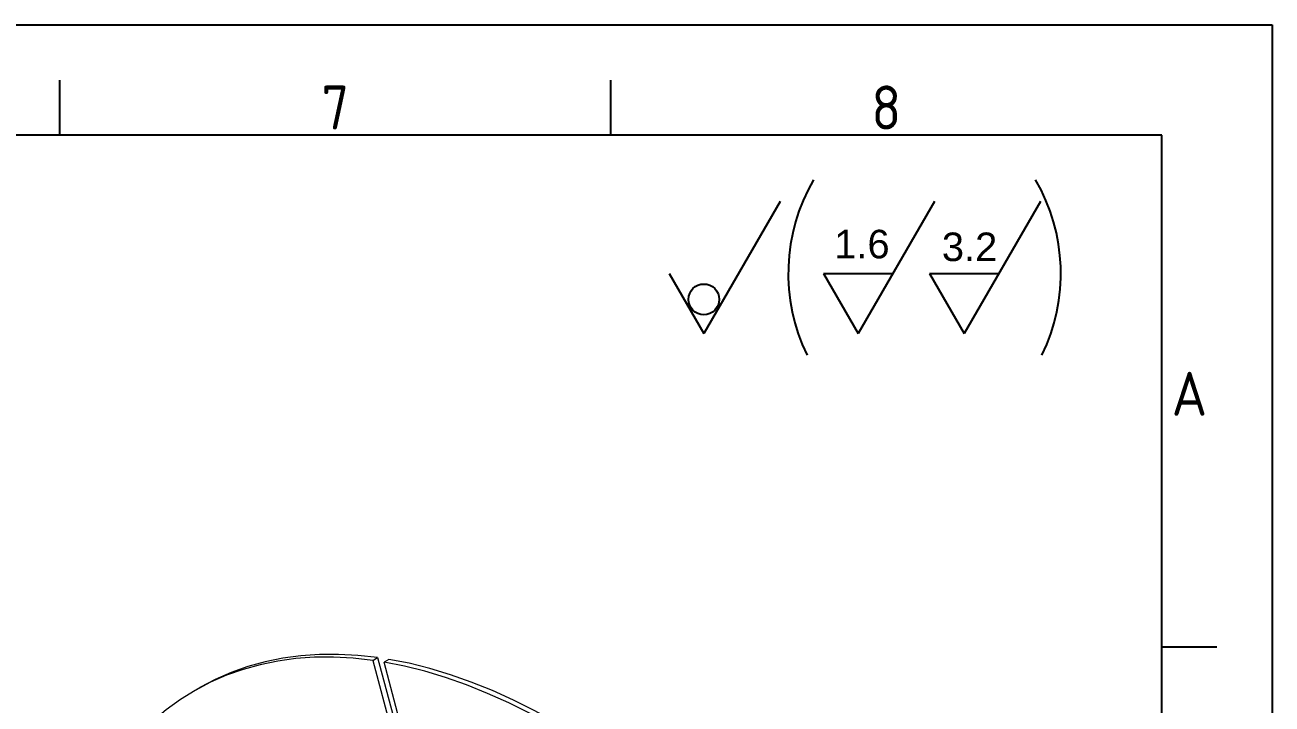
# Model space of a CAD drawing. Header units: millimetres. Extents: x 764 to 1780, y 1208 to 1927.
# Drawn here: x 1506.5 to 1780.4, y 1777.8 to 1927.1 of the extents above; entities that cross this region are included whole.
import ezdxf
from ezdxf.enums import TextEntityAlignment as Align

# ---------------------------------------------------------------- set-up
doc = ezdxf.new("R2010")
doc.units = ezdxf.units.MM
doc.linetypes.add('ACAD_ISO05W100', pattern=[33, 24, -3, 0, -3, 0, -3])
doc.layers.add('AM_5', color=3, linetype='Continuous', lineweight=25)
doc.layers.add('AM_BOR', color=2, linetype='ACAD_ISO05W100', lineweight=35)
doc.styles.add('ACISOTS', font='isocp.shx', dxfattribs={"height": 1})
doc.styles.get("Standard").update_dxf_attribs({"font": 'arial.ttf'})

# ---------------------------------------------------------------- blocks, each defined once
blk = doc.blocks.new('A3 ZTL')
for p, q in [((401.17, 280.82), (19.57, 280.82)), ((401.17, 9.78), (401.17, 280.82))]:
    blk.add_line(p, q)
at = {"layer": 'AM_BOR', "color": 135, "linetype": 'Continuous', "lineweight": 25}
for p, q in [((0, 290.61), (410.96, 290.61)), ((410.96, 290.61), (410.96, 0))]:
    blk.add_line(p, q, dxfattribs=at)
at = {"layer": 'AM_BOR', "color": 135, "lineweight": 25}
for p, q in [((303.33, 280.82), (303.33, 285.71)), ((352.25, 280.82), (352.25, 285.71)), ((406.07, 235.32), (401.17, 235.32))]:
    blk.add_line(p, q, dxfattribs=at)
at = {"layer": 'AM_BOR', "color": 135, "lineweight": 25, "style": 'ACISOTS'}
for s, p in [('7', (327.79, 283.27)), ('8', (376.71, 283.27)), ('A', (403.62, 257.83))]:
    blk.add_text(s, height=3.91, dxfattribs=at).set_placement(p, align=Align.MIDDLE)

msp = doc.modelspace()

# ---------------------------------------------------------------- linework, layer by layer
at = {"color": 7, "linetype": 'Continuous', "lineweight": 15}
for p, q in [((1582.885, 1787.42), (1583.946, 1788.032)), ((1582.885, 1787.42), (1598.208, 1729.957)), ((1583.946, 1788.032), (1599.269, 1730.57)), ((1586.436, 1787.648), (1585.375, 1787.036)), ((1600.7, 1729.566), (1585.375, 1787.036)), ((1544.859, 1781.394), (1543.799, 1780.782))]:
    msp.add_line(p, q, dxfattribs=at)
at = {"color": 7, "linetype": 'Continuous', "lineweight": 15, "flags": 128}
for points in [[(1582.885, 1787.42), (1578.545, 1787.899), (1574.282, 1788.123), (1570.105, 1788.093), (1566.021, 1787.809), (1562.036, 1787.27), (1558.159, 1786.478), (1554.396, 1785.435), (1550.753, 1784.141), (1547.237, 1782.6), (1543.855, 1780.815), (1540.613, 1778.787), (1537.515, 1776.521), (1534.568, 1774.022), (1531.777, 1771.292), (1529.147, 1768.338), (1526.682, 1765.165)], [(1583.946, 1788.032), (1579.605, 1788.511), (1575.343, 1788.736), (1571.166, 1788.706), (1567.081, 1788.421), (1563.097, 1787.883), (1559.22, 1787.091), (1555.456, 1786.047), (1551.814, 1784.754), (1548.298, 1783.213), (1544.916, 1781.427), (1544.859, 1781.394)], [(1658.877, 1744.789), (1654.424, 1749.029), (1649.914, 1753.083), (1645.355, 1756.946), (1640.756, 1760.608), (1636.123, 1764.066), (1631.466, 1767.311), (1626.793, 1770.338), (1622.112, 1773.143), (1617.432, 1775.719), (1612.76, 1778.062), (1608.105, 1780.169), (1603.476, 1782.036), (1598.88, 1783.658), (1594.326, 1785.034), (1589.822, 1786.16), (1585.375, 1787.036)], [(1659.938, 1745.401), (1655.485, 1749.641), (1650.975, 1753.696), (1646.416, 1757.558), (1641.816, 1761.221), (1637.184, 1764.678), (1632.527, 1767.923), (1627.854, 1770.95), (1623.173, 1773.755), (1618.493, 1776.331), (1613.821, 1778.675), (1609.166, 1780.782), (1604.537, 1782.648), (1599.941, 1784.27), (1595.387, 1785.646), (1590.882, 1786.773), (1586.436, 1787.648)]]:
    msp.add_lwpolyline(points, dxfattribs=at)
at = {"layer": 'AM_5'}
for p, q in [((1672.351, 1888.349), (1655.59, 1859.318)), ((1706.275, 1888.349), (1689.514, 1859.318)), ((1729.598, 1888.349), (1712.836, 1859.318)), ((1647.971, 1872.514), (1655.59, 1859.318)), ((1681.895, 1872.514), (1697.133, 1872.514)), ((1681.895, 1872.514), (1689.514, 1859.318)), ((1705.218, 1872.514), (1720.455, 1872.514)), ((1705.218, 1872.514), (1712.836, 1859.318))]:
    msp.add_line(p, q, dxfattribs=at)
msp.add_circle((1655.619, 1866.795), 3.379, dxfattribs=at)
for centre, start, end in [((1715.18, 1872.485), 149.81687, 205.95777), ((1693, 1872.485), 334.04223, 30.18313)]:
    msp.add_arc(centre, 41.03, start, end, dxfattribs=at)

# ---------------------------------------------------------------- block references
at = {"linetype": 'ByBlock', "lineweight": 0, "xscale": 2.47426245, "yscale": 2.47426245, "zscale": 2.47426245}
msp.add_blockref('A3 ZTL', (763.615, 1208.106), dxfattribs=at)

# ---------------------------------------------------------------- texts
at = {"layer": 'AM_5', "char_height": 6.2709, "attachment_point": 1}
for s, insert in [('1.6', (1684.248, 1882.095)), ('3.2', (1707.899, 1881.488))]:
    msp.add_mtext_dynamic_manual_height_columns(s, width=18.23779, gutter_width=12.5, heights=[0], dxfattribs=dict(at, insert=insert))

doc.saveas('drawing.dxf')
